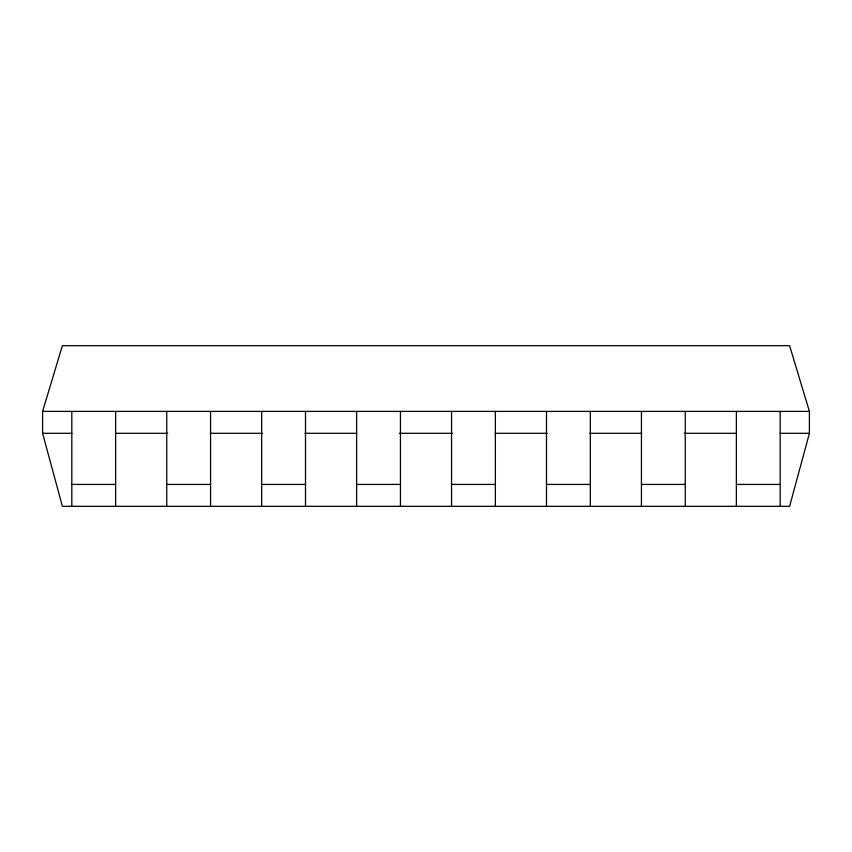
<?xml version="1.0" encoding="UTF-8"?>
<svg xmlns="http://www.w3.org/2000/svg" width="852" height="852" viewBox="0 0 852 852"><rect width="100%" height="100%" fill="white"/><g stroke="black" fill="none" stroke-linecap="round" stroke-linejoin="round"><path stroke-width="1.28" d="M809.4 433.306L789.612 506.333L62.388 506.333L42.6 433.306L42.6 411.399L62.388 345.667L789.612 345.667L809.4 411.399L809.4 433.306L780.112 433.306M42.6 411.399L809.4 411.399M42.6 433.306L71.888 433.306M115.819 433.306L167.737 433.306M210.337 433.306L262.256 433.306M304.856 433.306L356.775 433.306M399.375 433.306L452.625 433.306M495.225 433.306L547.144 433.306M589.744 433.306L641.663 433.306M684.262 433.306L736.181 433.306M71.813 484.426L115.627 484.426M166.747 484.426L210.561 484.426M261.681 484.426L305.506 484.426M356.626 484.426L400.44 484.426M451.56 484.426L495.374 484.426M546.494 484.426L590.319 484.426M641.439 484.426L685.253 484.426M736.373 484.426L780.187 484.426M780.187 411.399L780.187 506.333M736.373 411.399L736.373 506.333M685.253 411.399L685.253 506.333M641.439 411.399L641.439 506.333M590.319 411.399L590.319 506.333M546.494 411.399L546.494 506.333M495.374 411.399L495.374 506.333M451.56 411.399L451.56 506.333M400.44 411.399L400.44 506.333M356.626 411.399L356.626 506.333M305.506 411.399L305.506 506.333M261.681 411.399L261.681 506.333M210.561 411.399L210.561 506.333M166.747 411.399L166.747 506.333M115.627 411.399L115.627 506.333M71.813 411.399L71.813 506.333"/></g></svg>
